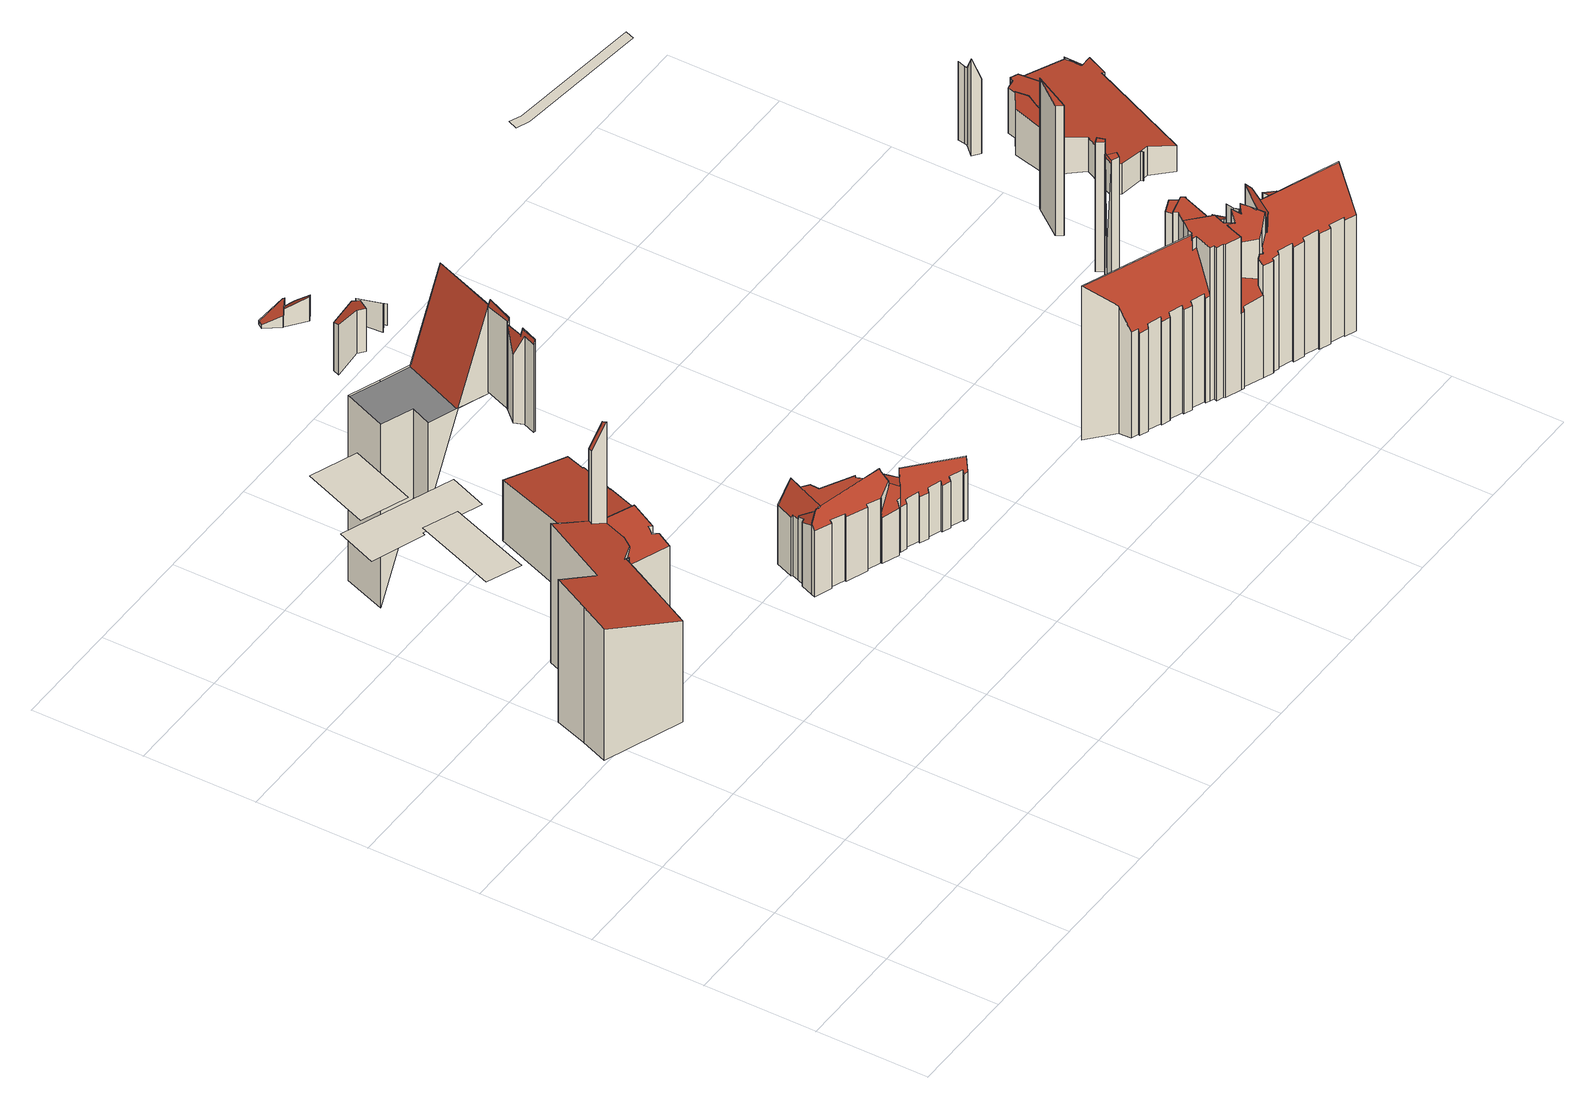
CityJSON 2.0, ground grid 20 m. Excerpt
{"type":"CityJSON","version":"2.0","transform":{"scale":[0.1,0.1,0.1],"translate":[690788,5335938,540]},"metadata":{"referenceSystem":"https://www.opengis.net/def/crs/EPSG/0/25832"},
"CityObjects":{
"building1":{"type":"Building","attributes":{"class":6,"rf_extrusion_mode":"standard","rf_force_lod11":false,"rf_h_ground":555.83,"rf_h_pc_98p":0,"rf_h_roof_50p":578.98,"rf_h_roof_70p":579.42,"rf_h_roof_max":581.03,"rf_h_roof_min":578.23,"rf_h_roof_ridge":577.57,"rf_is_glass_roof":false,"rf_nodata_frac":0.707,"rf_nodata_r":0,"rf_pc_select":"_HIGHEST_YET_INSUFFICIENT_COVERAGE","rf_pc_year":2026,"rf_pointcloud_unusable":false,"rf_pt_density":680.7,"rf_ridgelines":2,"rf_rmse_lod22":5.02,"rf_roof_planes":13,"rf_roof_type":"slanted","rf_success":true,"rf_t_run":37,"rf_volume_lod22":7819.27,"selection_rank":19},"children":["building1-1"]},
"building1-1":{"type":"BuildingPart","parents":["building1"],"geometry":[{"type":"Solid","lod":"2.2","boundaries":[[[[0,1,2,3,4,5,6,7,8,9,10,11,12,13,14,15,16,17]],[[18,7,6,19]],[[19,6,5,20]],[[21,22,17,16,23]],[[24,25,22,21]],[[26,4,3,27]],[[23,16,15,28]],[[29,11,10,30]],[[31,12,11,29]],[[32,28,15,14,33]],[[33,14,13,34,35]],[[30,10,9,36]],[[36,9,8,37]],[[37,8,7,18]],[[20,5,4,26]],[[27,3,2,38,39]],[[39,38,40,41]],[[42,43,44]],[[45,46,28,32]],[[38,2,1,47]],[[48,49,46,45]],[[34,13,12,31]],[[35,34,49,48]],[[50,51,25,24]],[[52,0,17,22]],[[53,52,51,50]],[[47,1,0,52,53]],[[54,55,43,42]],[[41,40,55,54]],[[35,48,45,32,33]],[[51,52,22,25]],[[55,40,38,47,53,50,24,21,23,28,46,44,43]],[[41,54,42,44,46,49,34,31,29,30,36,37,18,19,20,26,27,39]]]],"semantics":{"surfaces":[{"type":"GroundSurface"},{"type":"WallSurface","on_footprint_edge":true},{"type":"WallSurface","on_footprint_edge":false},{"type":"RoofSurface","rf_azimuth":292.27,"rf_h_roof_50p":597.49,"rf_h_roof_70p":598.26,"rf_h_roof_max":599.35,"rf_h_roof_min":595.62,"rf_slope":59.13},{"type":"RoofSurface","rf_azimuth":120.09,"rf_h_roof_50p":576.18,"rf_h_roof_70p":576.39,"rf_h_roof_max":578.31,"rf_h_roof_min":575.4,"rf_slope":48.75},{"type":"RoofSurface","rf_azimuth":200.85,"rf_h_roof_50p":578.3,"rf_h_roof_70p":578.81,"rf_h_roof_max":599.35,"rf_h_roof_min":577.03,"rf_slope":16.42},{"type":"RoofSurface","rf_azimuth":136.6,"rf_h_roof_50p":580.29,"rf_h_roof_70p":581.3,"rf_h_roof_max":597.8,"rf_h_roof_min":575.98,"rf_slope":24.06}],"values":[[0,1,1,1,2,1,1,1,1,1,1,1,1,1,1,1,2,2,2,1,2,1,2,2,1,2,1,2,2,3,4,5,6]]}}]},
"building2":{"type":"Building","attributes":{"class":6,"rf_extrusion_mode":"skip","rf_force_lod11":false,"rf_h_ground":577.83,"rf_h_pc_98p":0,"rf_h_roof_50p":0,"rf_h_roof_70p":0,"rf_h_roof_max":0,"rf_h_roof_min":0,"rf_is_glass_roof":false,"rf_nodata_frac":0.986,"rf_nodata_r":0,"rf_pc_select":"_HIGHEST_YET_INSUFFICIENT_COVERAGE","rf_pc_year":2026,"rf_pointcloud_unusable":true,"rf_pt_density":35.33,"rf_roof_planes":0,"rf_roof_type":"no points","rf_success":true,"rf_t_run":12,"selection_rank":14},"geometry":[{"type":"MultiSurface","lod":"0","boundaries":[[[56,57,58,59,60]]]}]},
"building3":{"type":"Building","attributes":{"class":6,"rf_extrusion_mode":"standard","rf_force_lod11":false,"rf_h_ground":576.78,"rf_h_pc_98p":0,"rf_h_roof_50p":0,"rf_h_roof_70p":0,"rf_h_roof_max":0,"rf_h_roof_min":0,"rf_is_glass_roof":false,"rf_nodata_frac":0.827,"rf_nodata_r":0,"rf_pc_select":"_HIGHEST_YET_INSUFFICIENT_COVERAGE","rf_pc_year":2026,"rf_pointcloud_unusable":false,"rf_pt_density":126.92,"rf_ridgelines":0,"rf_rmse_lod22":0,"rf_roof_planes":3,"rf_roof_type":"slanted","rf_success":true,"rf_t_run":7,"rf_volume_lod22":0,"selection_rank":12},"geometry":[{"type":"MultiSurface","lod":"0","boundaries":[[[61,62,63,64,65,66,67]]]}]},
"building4":{"type":"Building","attributes":{"class":6,"rf_extrusion_mode":"skip","rf_force_lod11":false,"rf_h_ground":577.63,"rf_h_pc_98p":0,"rf_h_roof_50p":0,"rf_h_roof_70p":0,"rf_h_roof_max":0,"rf_h_roof_min":0,"rf_is_glass_roof":false,"rf_nodata_frac":0.949,"rf_nodata_r":0,"rf_pc_select":"_HIGHEST_YET_INSUFFICIENT_COVERAGE","rf_pc_year":2026,"rf_pointcloud_unusable":true,"rf_pt_density":84.35,"rf_roof_planes":0,"rf_roof_type":"no planes","rf_success":true,"rf_t_run":0,"selection_rank":17},"geometry":[{"type":"MultiSurface","lod":"0","boundaries":[[[68,69,70,71]]]}]},
"building5":{"type":"Building","attributes":{"class":6,"rf_extrusion_mode":"standard","rf_force_lod11":false,"rf_h_ground":567.58,"rf_h_pc_98p":0,"rf_h_roof_50p":593.98,"rf_h_roof_70p":598.08,"rf_h_roof_max":599.23,"rf_h_roof_min":578.28,"rf_h_roof_ridge":580.53,"rf_is_glass_roof":false,"rf_nodata_frac":0.481,"rf_nodata_r":0,"rf_pc_select":"_HIGHEST_YET_INSUFFICIENT_COVERAGE","rf_pc_year":2026,"rf_pointcloud_unusable":false,"rf_pt_density":154.91,"rf_ridgelines":2,"rf_rmse_lod22":8.85,"rf_roof_planes":11,"rf_roof_type":"slanted","rf_success":true,"rf_t_run":40,"rf_volume_lod22":2357.49,"selection_rank":15},"children":["building5-1"]},
"building5-1":{"type":"BuildingPart","parents":["building5"],"geometry":[{"type":"Solid","lod":"2.2","boundaries":[[[[72,73,74,75,76,77,78,79,80,81,82,83]],[[84,73,72,85]],[[85,72,83,86]],[[86,83,82,87]],[[88,78,77,89]],[[90,79,78,88]],[[91,74,73,84]],[[92,80,79,90]],[[93,81,80,92]],[[87,82,81,93]],[[94,75,74,91]],[[95,76,75,94]],[[89,77,76,95]],[[89,95,94,91,84,85,86,87,93,92,90,88]]]],"semantics":{"surfaces":[{"type":"GroundSurface"},{"type":"WallSurface","on_footprint_edge":true},{"type":"RoofSurface","rf_azimuth":85.53,"rf_h_roof_50p":579.25,"rf_h_roof_70p":579.57,"rf_h_roof_max":580.48,"rf_h_roof_min":577.99,"rf_slope":7.99}],"values":[[0,1,1,1,1,1,1,1,1,1,1,1,1,2]]}}]},
"building6":{"type":"Building","attributes":{"class":6,"rf_extrusion_mode":"standard","rf_force_lod11":false,"rf_h_ground":577.17,"rf_h_pc_98p":0,"rf_h_roof_50p":593.88,"rf_h_roof_70p":594.53,"rf_h_roof_max":595.53,"rf_h_roof_min":579.88,"rf_is_glass_roof":false,"rf_nodata_frac":0.704,"rf_nodata_r":0,"rf_pc_select":"_HIGHEST_YET_INSUFFICIENT_COVERAGE","rf_pc_year":2026,"rf_pointcloud_unusable":false,"rf_pt_density":142.29,"rf_ridgelines":0,"rf_rmse_lod22":10.74,"rf_roof_planes":5,"rf_roof_type":"slanted","rf_success":true,"rf_t_run":20,"rf_volume_lod22":85.4,"selection_rank":13},"children":["building6-1","building6-2"]},
"building6-1":{"type":"BuildingPart","parents":["building6"],"geometry":[{"type":"Solid","lod":"2.2","boundaries":[[[[96,97,98,99,100,101,102]],[[103,99,98,104]],[[105,100,99,103]],[[106,102,101,107]],[[108,96,102,106]],[[107,101,100,105]],[[104,98,97,109]],[[109,97,96,108]],[[109,108,106,107,105,103,104]]]],"semantics":{"surfaces":[{"type":"GroundSurface"},{"type":"WallSurface","on_footprint_edge":true},{"type":"RoofSurface","rf_azimuth":292.14,"rf_h_roof_50p":593.61,"rf_h_roof_70p":594.19,"rf_h_roof_max":595.67,"rf_h_roof_min":590.5,"rf_slope":72.01}],"values":[[0,1,1,1,1,1,1,1,2]]}}]},
"building6-2":{"type":"BuildingPart","parents":["building6"],"geometry":[{"type":"Solid","lod":"2.2","boundaries":[[[[110,111,112,97,113]],[[114,111,110,115]],[[115,110,113,116]],[[116,113,97,109]],[[109,97,112,117]],[[117,112,111,114]],[[117,114,115,116,109]]]],"semantics":{"surfaces":[{"type":"GroundSurface"},{"type":"WallSurface","on_footprint_edge":true},{"type":"RoofSurface","rf_azimuth":292.14,"rf_h_roof_50p":594.41,"rf_h_roof_70p":594.94,"rf_h_roof_max":595.57,"rf_h_roof_min":593.51,"rf_slope":72.01}],"values":[[0,1,1,1,1,1,2]]}}]},
"building7":{"type":"Building","attributes":{"class":6,"rf_extrusion_mode":"standard","rf_force_lod11":false,"rf_h_ground":576.78,"rf_h_pc_98p":0,"rf_h_roof_50p":593.67,"rf_h_roof_70p":594.08,"rf_h_roof_max":594.48,"rf_h_roof_min":592.98,"rf_is_glass_roof":false,"rf_nodata_frac":0.914,"rf_nodata_r":0,"rf_pc_select":"_HIGHEST_YET_INSUFFICIENT_COVERAGE","rf_pc_year":2026,"rf_pointcloud_unusable":false,"rf_pt_density":291.15,"rf_ridgelines":0,"rf_rmse_lod22":0.0152,"rf_roof_planes":1,"rf_roof_type":"slanted","rf_success":true,"rf_t_run":5,"rf_volume_lod22":-1380.65,"selection_rank":11},"children":["building7-1"]},
"building7-1":{"type":"BuildingPart","parents":["building7"],"geometry":[{"type":"MultiSurface","lod":"2.2","boundaries":[[[118,119,120,121,122,123,124]],[[124,125,126]],[[127,118,126]],[[128,123,129]],[[122,130,129]],[[119,131,132,120]],[[120,132,133,121]],[[125,124,123,128]],[[121,133,130,122]],[[118,127,131,119]],[[131,127,126,125,128,129,130,133,132]]],"semantics":{"surfaces":[{"type":"GroundSurface"},{"type":"WallSurface","on_footprint_edge":true},{"type":"RoofSurface","rf_azimuth":292.18,"rf_h_roof_50p":569.89,"rf_h_roof_70p":579.79,"rf_h_roof_max":594.64,"rf_h_roof_min":539.11,"rf_slope":72.15}],"values":[0,1,1,1,1,1,1,1,1,1,2]}}]},
"building8":{"type":"Building","attributes":{"class":6,"rf_extrusion_mode":"standard","rf_force_lod11":false,"rf_h_ground":571.67,"rf_h_pc_98p":0,"rf_h_roof_50p":575.83,"rf_h_roof_70p":578.78,"rf_h_roof_max":581.33,"rf_h_roof_min":572.53,"rf_is_glass_roof":false,"rf_nodata_frac":0.441,"rf_nodata_r":0,"rf_pc_select":"_HIGHEST_YET_INSUFFICIENT_COVERAGE","rf_pc_year":2026,"rf_pointcloud_unusable":false,"rf_pt_density":328.19,"rf_ridgelines":0,"rf_rmse_lod22":1.79,"rf_roof_planes":18,"rf_roof_type":"slanted","rf_success":true,"rf_t_run":90,"rf_volume_lod22":230.86,"selection_rank":9},"children":["building8-1","building8-2","building8-3"]},
"building8-1":{"type":"BuildingPart","parents":["building8"],"geometry":[{"type":"Solid","lod":"2.2","boundaries":[[[[134,135,136,137,138]],[[139,136,135,140]],[[141,138,137,142]],[[142,137,136,139]],[[143,134,138,141]],[[140,135,134,143]],[[140,143,141,142,139]]]],"semantics":{"surfaces":[{"type":"GroundSurface"},{"type":"WallSurface","on_footprint_edge":true},{"type":"RoofSurface","rf_azimuth":74.15,"rf_h_roof_50p":575.78,"rf_h_roof_70p":576.14,"rf_h_roof_max":576.92,"rf_h_roof_min":574.32,"rf_slope":41.4}],"values":[[0,1,1,1,1,1,2]]}}]},
"building8-2":{"type":"BuildingPart","parents":["building8"],"geometry":[{"type":"Solid","lod":"2.2","boundaries":[[[[144,145,146,147,148,149,150,151]],[[152,153,154]],[[155,156,154]],[[156,155,157,158]],[[159,144,151,157]],[[160,150,149,161]],[[153,152,147,146,162]],[[163,148,147,152]],[[161,149,148,163]],[[162,146,145,164]],[[158,157,151,150,160]],[[164,145,144,159]],[[158,160,161,163,152,154,156]],[[164,159,157,155,154,153,162]]]],"semantics":{"surfaces":[{"type":"GroundSurface"},{"type":"WallSurface","on_footprint_edge":false},{"type":"WallSurface","on_footprint_edge":true},{"type":"RoofSurface","rf_azimuth":307.78,"rf_h_roof_50p":573.49,"rf_h_roof_70p":573.84,"rf_h_roof_max":574.49,"rf_h_roof_min":572.24,"rf_slope":26.58},{"type":"RoofSurface","rf_azimuth":18.32,"rf_h_roof_50p":574.49,"rf_h_roof_70p":574.92,"rf_h_roof_max":576.05,"rf_h_roof_min":572.65,"rf_slope":41.87}],"values":[[0,1,1,1,2,2,2,2,2,2,2,2,3,4]]}}]},
"building8-3":{"type":"BuildingPart","parents":["building8"],"geometry":[{"type":"Solid","lod":"2.2","boundaries":[[[[165,166,167,168,169,170]],[[171,169,168,172]],[[172,168,167,173]],[[174,165,170,175]],[[175,170,169,171]],[[173,167,166,176]],[[176,166,165,174]],[[176,174,175,171,172,173]]]],"semantics":{"surfaces":[{"type":"GroundSurface"},{"type":"WallSurface","on_footprint_edge":true},{"type":"RoofSurface","rf_azimuth":42.38,"rf_h_roof_50p":579.99,"rf_h_roof_70p":580.37,"rf_h_roof_max":581.52,"rf_h_roof_min":578.72,"rf_slope":20.29}],"values":[[0,1,1,1,1,1,1,2]]}}]},
"building9":{"type":"Building","attributes":{"class":6,"rf_extrusion_mode":"standard","rf_force_lod11":false,"rf_h_ground":568.03,"rf_h_pc_98p":0,"rf_h_roof_50p":594.78,"rf_h_roof_70p":597.17,"rf_h_roof_max":598.73,"rf_h_roof_min":578.23,"rf_h_roof_ridge":583.06,"rf_is_glass_roof":false,"rf_nodata_frac":0.539,"rf_nodata_r":0.0464,"rf_pc_select":"_HIGHEST_YET_INSUFFICIENT_COVERAGE","rf_pc_year":2026,"rf_pointcloud_unusable":false,"rf_pt_density":546.99,"rf_ridgelines":3,"rf_rmse_lod22":12.15,"rf_roof_planes":66,"rf_roof_type":"slanted","rf_success":true,"rf_t_run":671,"rf_volume_lod22":7703.37,"selection_rank":24},"children":["building9-1","building9-2","building9-3","building9-4"]},
"building9-1":{"type":"BuildingPart","parents":["building9"],"geometry":[{"type":"Solid","lod":"2.2","boundaries":[[[[177,178,179,180,181,182,183,184,185,186,187,188,189,190,191,192,193,194,195,196,197,198,199,200,201,202,203,204,205,206,207,208,209,210,211,212,213,214,215,216,217,218,219,220,221]],[[222,200,199,223]],[[224,195,194,225]],[[226,196,195,224,227]],[[228,209,208,229]],[[230,210,209,228]],[[231,203,202,232]],[[233,234,207,206,235]],[[235,206,205,236]],[[232,202,201,237]],[[223,199,198,238]],[[238,198,197,239]],[[240,193,192,241]],[[237,201,200,222]],[[225,194,193,240]],[[242,189,188,243]],[[243,188,187,244]],[[244,187,186,245]],[[245,186,185,246]],[[247,181,180,248]],[[249,184,183,250]],[[246,185,184,249]],[[250,183,182,251]],[[251,182,181,247]],[[252,178,177,253]],[[248,180,179,254]],[[255,256,204,203,231]],[[254,179,178,252]],[[257,212,211,258]],[[258,211,210,230]],[[259,260,219,218,261]],[[262,263,264,265]],[[266,267,268,269]],[[270,271,272]],[[273,274,272]],[[275,215,214,276]],[[276,214,213,277]],[[261,218,217,278]],[[279,280,281]],[[282,216,215,275]],[[278,217,216,282]],[[283,220,219,260]],[[271,221,220,283]],[[277,213,212,257]],[[284,285,263,262]],[[280,279,285,284]],[[265,264,267,266,286]],[[269,268,234,233]],[[229,208,207,234]],[[286,266,256,255]],[[236,205,204,256]],[[239,197,196,226]],[[227,224,287,288,289]],[[288,287,290]],[[291,292,274,273]],[[241,192,191,292,291]],[[292,191,190,293]],[[293,190,189,242]],[[253,177,221,271,270]],[[289,288,260,259]],[[277,257,281,278,282,275,276]],[[229,234,268,267,264,263,285,279,281,257,258,230,228]],[[236,256,266,269,233,235]],[[289,259,261,278,281,280,284,262,265,286,255,231,232,237,222,223,238,239,226,227]],[[273,290,287,224,225,240,241,291]],[[253,270,272,274,292,293,242,243,244,245,246,249,250,251,247,248,254,252]],[[260,288,290,273,272,271,283]]]],"semantics":{"surfaces":[{"type":"GroundSurface"},{"type":"WallSurface","on_footprint_edge":true},{"type":"WallSurface","on_footprint_edge":false},{"type":"RoofSurface","rf_azimuth":269.24,"rf_h_roof_50p":583.71,"rf_h_roof_70p":583.84,"rf_h_roof_max":584.31,"rf_h_roof_min":583.54,"rf_slope":3.79},{"type":"RoofSurface","rf_azimuth":290.49,"rf_h_roof_50p":581.79,"rf_h_roof_70p":582.56,"rf_h_roof_max":583.81,"rf_h_roof_min":579.03,"rf_slope":58.54},{"type":"RoofSurface","rf_azimuth":309.03,"rf_h_roof_50p":581.27,"rf_h_roof_70p":581.62,"rf_h_roof_max":582.66,"rf_h_roof_min":580.33,"rf_slope":55.97},{"type":"RoofSurface","rf_azimuth":198.54,"rf_h_roof_50p":582.77,"rf_h_roof_70p":583.22,"rf_h_roof_max":584.54,"rf_h_roof_min":581.04,"rf_slope":53.98},{"type":"RoofSurface","rf_azimuth":202.1,"rf_h_roof_50p":579.75,"rf_h_roof_70p":580.55,"rf_h_roof_max":582.19,"rf_h_roof_min":577.56,"rf_slope":71.01},{"type":"RoofSurface","rf_azimuth":201.62,"rf_h_roof_50p":579.69,"rf_h_roof_70p":580.5,"rf_h_roof_max":582.92,"rf_h_roof_min":577.33,"rf_slope":65.07},{"type":"RoofSurface","rf_azimuth":142.28,"rf_h_roof_50p":581.6,"rf_h_roof_70p":581.97,"rf_h_roof_max":583.02,"rf_h_roof_min":580.53,"rf_slope":37.29}],"values":[[0,1,1,1,1,1,1,1,1,1,1,1,1,1,1,1,1,1,1,1,1,1,1,1,1,1,1,1,1,1,1,2,2,2,2,1,1,1,2,1,1,1,1,1,2,2,2,2,1,2,1,1,2,2,2,1,1,1,1,2,3,4,5,6,7,8,9]]}}]},
"building9-2":{"type":"BuildingPart","parents":["building9"],"geometry":[{"type":"Solid","lod":"2.2","boundaries":[[[[294,295,296,297,298,299,300,301,302,303,304,305,306,307,308,309,310,311,312,313,314,315,316,317,318,319,320,321,322,323,324,325,326,327,328,329,330,331,332,333,334,335,336,337,338,339,340,341,342,343,344,345,346,347,348,349,350,351,352,353,354,355,356,357,358,359,360,361,362,363]],[[364,298,297,365]],[[366,319,318,367]],[[368,337,336,369]],[[370,334,333,371]],[[371,333,332,372]],[[372,332,331,373]],[[373,331,330,374]],[[375,329,328,376]],[[374,330,329,375]],[[377,327,326,378]],[[379,380,381,382]],[[383,325,324,384]],[[378,326,325,383]],[[385,320,319,366]],[[386,323,322,387]],[[388,362,361,389]],[[384,324,323,386]],[[390,391,392,393,394]],[[395,299,298,364]],[[396,305,304,397]],[[398,308,307,399]],[[400,311,310,401]],[[402,312,311,400]],[[401,310,309,403]],[[403,309,308,398]],[[365,297,296,404]],[[399,307,306,405]],[[405,306,305,396]],[[397,304,303,406]],[[406,303,302,407]],[[408,301,300,409]],[[407,302,301,408]],[[409,300,299,395]],[[410,335,334,370]],[[369,336,335,410]],[[411,314,313,412]],[[413,414,412,415]],[[416,417,418,419]],[[415,412,313,312,402]],[[420,421,422,423,424]],[[425,416,426,427,428]],[[429,348,347,430]],[[430,347,346,431]],[[431,346,345,432]],[[433,343,342,434]],[[435,344,343,433]],[[404,296,295,436]],[[437,432,345,344,435]],[[438,357,356,439]],[[439,356,355,440]],[[441,351,350,442]],[[443,444,414,413]],[[424,423,445]],[[428,427,445]],[[427,426,446,447]],[[376,328,327,377]],[[423,422,448,449]],[[393,392,444,443,450]],[[451,441,434,452]],[[452,434,342,341,453]],[[454,317,316,391,390]],[[391,316,315,455]],[[455,315,314,411]],[[367,318,317,454]],[[456,353,352,457]],[[389,361,360,458]],[[457,352,351,441,451]],[[459,460,321,320,385]],[[382,381,460,459]],[[387,322,321,460]],[[461,340,339,462]],[[463,464,465]],[[421,466,465]],[[464,359,358,448]],[[449,448,358,357,438]],[[458,360,359,464,463]],[[394,393,467]],[[440,355,354,468]],[[469,338,337,368]],[[462,339,338,469]],[[450,443,444,417,416,425]],[[380,379,462]],[[419,418,444,443]],[[470,429,432,437]],[[442,350,349,471]],[[472,363,362,388]],[[471,349,348,429,470]],[[473,474,475]],[[447,446,474,473]],[[453,341,340,461]],[[436,295,294,466,421,420]],[[466,294,363,472]],[[468,354,353,456]],[[455,411,412,414,444,392,391]],[[464,448,422,421,465]],[[380,462,469,368,369,410,370,371,372,373,374,375,376,377,378,383,384,386,387,460,381]],[[444,418,417]],[[432,429,430,431]],[[468,467,393,450,425,428,445,423,449,438,439,440]],[[471,470,437,435,433,434,441,442]],[[404,475,474,446,426,416,419,443,413,415,402,400,401,403,398,399,405,396,397,406,407,408,409,395,364,365]],[[436,420,424,445,427,447,473,475,404]],[[466,472,388,389,458,463,465]],[[468,456,457,451,452,453,461,462,379,382,459,385,366,367,454,390,394,467]]]],"semantics":{"surfaces":[{"type":"GroundSurface"},{"type":"WallSurface","on_footprint_edge":true},{"type":"WallSurface","on_footprint_edge":false},{"type":"RoofSurface","rf_azimuth":202.69,"rf_h_roof_50p":586.99,"rf_h_roof_70p":588.18,"rf_h_roof_max":598.44,"rf_h_roof_min":584.32,"rf_slope":68.78},{"type":"RoofSurface","rf_azimuth":44.92,"rf_h_roof_50p":596.97,"rf_h_roof_70p":600.38,"rf_h_roof_max":602.56,"rf_h_roof_min":595.81,"rf_slope":39.47},{"type":"RoofSurface","rf_azimuth":201.72,"rf_h_roof_50p":594.89,"rf_h_roof_70p":596.83,"rf_h_roof_max":599.24,"rf_h_roof_min":588.66,"rf_slope":66.68},{"type":"RoofSurface","rf_azimuth":202.69,"rf_h_roof_50p":586.86,"rf_h_roof_70p":586.86,"rf_h_roof_max":588.11,"rf_h_roof_min":586.61,"rf_slope":68.78},{"type":"RoofSurface","rf_azimuth":270,"rf_h_roof_50p":597.83,"rf_h_roof_70p":597.83,"rf_h_roof_max":598.41,"rf_h_roof_min":597.83,"rf_slope":0},{"type":"RoofSurface","rf_azimuth":208.97,"rf_h_roof_50p":598.27,"rf_h_roof_70p":599,"rf_h_roof_max":601.37,"rf_h_roof_min":595.43,"rf_slope":67.76},{"type":"RoofSurface","rf_azimuth":162.94,"rf_h_roof_50p":598.33,"rf_h_roof_70p":598.37,"rf_h_roof_max":598.52,"rf_h_roof_min":598.19,"rf_slope":2.57},{"type":"RoofSurface","rf_azimuth":201.55,"rf_h_roof_50p":594.92,"rf_h_roof_70p":596.58,"rf_h_roof_max":599.13,"rf_h_roof_min":590.64,"rf_slope":60.09},{"type":"RoofSurface","rf_azimuth":145.75,"rf_h_roof_50p":599.46,"rf_h_roof_70p":600.35,"rf_h_roof_max":602.56,"rf_h_roof_min":596.84,"rf_slope":57.76},{"type":"RoofSurface","rf_azimuth":108.32,"rf_h_roof_50p":595.57,"rf_h_roof_70p":596.5,"rf_h_roof_max":597.91,"rf_h_roof_min":594.14,"rf_slope":71.4},{"type":"RoofSurface","rf_azimuth":197.64,"rf_h_roof_50p":598.46,"rf_h_roof_70p":598.48,"rf_h_roof_max":599.17,"rf_h_roof_min":598.41,"rf_slope":0.76}],"values":[[0,1,1,1,1,1,1,1,1,1,1,2,1,1,1,1,1,1,2,1,1,1,1,1,1,1,1,1,1,1,1,1,1,1,1,1,1,2,2,1,2,2,1,1,1,1,1,1,1,1,1,1,2,2,2,2,1,2,2,2,1,1,1,1,1,1,1,1,1,2,1,1,2,2,1,1,1,2,1,1,1,2,2,2,2,1,1,1,2,2,1,1,1,1,3,4,5,6,7,8,9,10,11,12,13]]}}]},
"building9-3":{"type":"BuildingPart","parents":["building9"],"geometry":[{"type":"Solid","lod":"2.2","boundaries":[[[[476,477,478]],[[479,478,477,480]],[[481,476,478,479]],[[480,477,476,481]],[[480,481,479]]]],"semantics":{"surfaces":[{"type":"GroundSurface"},{"type":"WallSurface","on_footprint_edge":true},{"type":"RoofSurface","rf_azimuth":130.3,"rf_h_roof_50p":582.38,"rf_h_roof_70p":582.62,"rf_h_roof_max":583.07,"rf_h_roof_min":581.93,"rf_slope":22.49}],"values":[[0,1,1,1,2]]}}]},
"building9-4":{"type":"BuildingPart","parents":["building9"],"geometry":[{"type":"Solid","lod":"2.2","boundaries":[[[[482,483,484,485,486,487]],[[488,484,483,489]],[[490,482,487,491]],[[491,487,486,492]],[[493,485,484,488]],[[492,486,485,493]],[[489,483,482,490]],[[489,490,491,492,493,488]]]],"semantics":{"surfaces":[{"type":"GroundSurface"},{"type":"WallSurface","on_footprint_edge":true},{"type":"RoofSurface","rf_azimuth":82.86,"rf_h_roof_50p":583.98,"rf_h_roof_70p":584.52,"rf_h_roof_max":586.19,"rf_h_roof_min":581.68,"rf_slope":38.35}],"values":[[0,1,1,1,1,1,1,2]]}}]},
"building10":{"type":"Building","attributes":{"class":6,"rf_extrusion_mode":"skip","rf_force_lod11":false,"rf_h_ground":584.13,"rf_h_pc_98p":0,"rf_h_roof_50p":0,"rf_h_roof_70p":0,"rf_h_roof_max":0,"rf_h_roof_min":0,"rf_is_glass_roof":false,"rf_nodata_frac":1,"rf_nodata_r":0,"rf_pc_select":"_HIGHEST_YET_INSUFFICIENT_COVERAGE","rf_pc_year":0,"rf_pointcloud_unusable":true,"rf_pt_density":0,"rf_roof_planes":0,"rf_roof_type":"no points","rf_success":true,"rf_t_run":0,"selection_rank":23},"geometry":[{"type":"MultiSurface","lod":"0","boundaries":[[[494,495,496,497,498,499]]]}]},
"building11":{"type":"Building","attributes":{"class":6,"rf_extrusion_mode":"standard","rf_force_lod11":false,"rf_h_ground":571.23,"rf_h_pc_98p":0,"rf_h_roof_50p":578.17,"rf_h_roof_70p":578.92,"rf_h_roof_max":600.58,"rf_h_roof_min":576.38,"rf_h_roof_ridge":578.25,"rf_is_glass_roof":false,"rf_nodata_frac":0.682,"rf_nodata_r":0,"rf_pc_select":"_HIGHEST_YET_INSUFFICIENT_COVERAGE","rf_pc_year":2026,"rf_pointcloud_unusable":false,"rf_pt_density":343.67,"rf_ridgelines":2,"rf_rmse_lod22":5.03,"rf_roof_planes":36,"rf_roof_type":"slanted","rf_success":true,"rf_t_run":265,"rf_volume_lod22":2986.94,"selection_rank":28},"children":["building11-1","building11-2","building11-3","building11-4","building11-5","building11-6"]},
"building11-1":{"type":"BuildingPart","parents":["building11"],"geometry":[{"type":"Solid","lod":"2.2","boundaries":[[[[500,501,502,503,504,505,506,507,508,509,510,511,512,513,514,515,516,517,518,519,520],[521,522,523,524,525,526,527,528,529,530]],[[531,512,511,532]],[[533,508,507,534]],[[535,528,527,536]],[[537,538,532,539]],[[540,513,512,531,541]],[[542,543,544]],[[541,531,544]],[[545,514,513,540]],[[546,545,543,542]],[[547,515,514,545,546]],[[548,501,500,549]],[[550,520,519,551]],[[551,519,518,552]],[[553,525,524,554,555]],[[556,516,515,547]],[[557,517,516,556]],[[558,559,534,560]],[[560,534,507,506,561]],[[562,504,503,563]],[[564,562,565,566]],[[567,536,527,526,568]],[[566,565,536,567]],[[569,529,528,535]],[[552,518,517,557]],[[570,530,529,569]],[[571,521,530,570]],[[568,526,525,553]],[[554,524,523,572]],[[555,554,559,558]],[[573,510,509,574]],[[574,509,508,533]],[[539,532,511,510,573]],[[575,505,504,562,564]],[[561,506,505,575]],[[576,502,501,548]],[[563,503,502,576]],[[549,500,520,550]],[[572,523,522,538,537]],[[538,522,521,571]],[[543,545,540,541,544]],[[561,575,564,566,567,568,553,555,558,560]],[[572,537,539,573,574,533,534,559,554]],[[538,571,570,569,535,536,565,562,563,576,548,549,550,551,552,557,556,547,546,542,544,531,532]]]],"semantics":{"surfaces":[{"type":"GroundSurface"},{"type":"WallSurface","on_footprint_edge":true},{"type":"WallSurface","on_footprint_edge":false},{"type":"RoofSurface","rf_azimuth":107.05,"rf_h_roof_50p":577.12,"rf_h_roof_70p":577.58,"rf_h_roof_max":578.47,"rf_h_roof_min":575.6,"rf_slope":43.96},{"type":"RoofSurface","rf_azimuth":148.03,"rf_h_roof_50p":580.13,"rf_h_roof_70p":580.26,"rf_h_roof_max":580.48,"rf_h_roof_min":579.67,"rf_slope":7.26},{"type":"RoofSurface","rf_azimuth":154.65,"rf_h_roof_50p":579.91,"rf_h_roof_70p":580.05,"rf_h_roof_max":580.39,"rf_h_roof_min":579.54,"rf_slope":6.66},{"type":"RoofSurface","rf_azimuth":152.93,"rf_h_roof_50p":577.9,"rf_h_roof_70p":578.25,"rf_h_roof_max":580.1,"rf_h_roof_min":576.44,"rf_slope":6.71}],"values":[[0,1,1,1,2,1,2,2,1,2,1,1,1,1,1,1,1,2,1,1,2,1,2,1,1,1,1,1,1,2,1,1,1,1,1,1,1,1,1,1,3,4,5,6]]}}]},
"building11-2":{"type":"BuildingPart","parents":["building11"],"geometry":[{"type":"Solid","lod":"2.2","boundaries":[[[[577,578,579]],[[580,578,577,581]],[[581,577,579,582]],[[582,579,578,580]],[[582,580,581]]]],"semantics":{"surfaces":[{"type":"GroundSurface"},{"type":"WallSurface","on_footprint_edge":true},{"type":"RoofSurface","rf_azimuth":175.41,"rf_h_roof_50p":597.03,"rf_h_roof_70p":597.05,"rf_h_roof_max":597.09,"rf_h_roof_min":597,"rf_slope":0.949}],"values":[[0,1,1,1,2]]}}]},
"building11-3":{"type":"BuildingPart","parents":["building11"],"geometry":[{"type":"Solid","lod":"2.2","boundaries":[[[[583,584,585,586]],[[587,584,583,588]],[[588,583,586,589]],[[589,586,585,590]],[[590,585,584,587]],[[590,587,588,589]]]],"semantics":{"surfaces":[{"type":"GroundSurface"},{"type":"WallSurface","on_footprint_edge":true},{"type":"RoofSurface","rf_azimuth":90,"rf_h_roof_50p":596.88,"rf_h_roof_70p":596.88,"rf_h_roof_max":596.88,"rf_h_roof_min":596.88,"rf_slope":0}],"values":[[0,1,1,1,1,2]]}}]},
"building11-4":{"type":"BuildingPart","parents":["building11"],"geometry":[{"type":"MultiSurface","lod":"2.2","boundaries":[[[591,592,593]],[[594,593,595,596]],[[596,595,592,591]],[[596,591,597]]],"semantics":{"surfaces":[{"type":"WallSurface","on_footprint_edge":true},{"type":"RoofSurface","rf_azimuth":90,"rf_h_roof_50p":596.83,"rf_h_roof_70p":596.83,"rf_h_roof_max":596.83,"rf_h_roof_min":596.83,"rf_slope":0}],"values":[0,0,0,1]}}]},
"building11-5":{"type":"BuildingPart","parents":["building11"],"geometry":[{"type":"Solid","lod":"2.2","boundaries":[[[[598,599,600,601,602,603,604,605]],[[606,601,600,607]],[[607,600,599,608]],[[609,604,603,610]],[[611,602,601,606]],[[612,605,604,609]],[[610,603,602,611]],[[613,598,605,612]],[[608,599,598,613]],[[608,613,612,609,610,611,606,607]]]],"semantics":{"surfaces":[{"type":"GroundSurface"},{"type":"WallSurface","on_footprint_edge":true},{"type":"RoofSurface","rf_azimuth":101.98,"rf_h_roof_50p":586.82,"rf_h_roof_70p":587.48,"rf_h_roof_max":589.81,"rf_h_roof_min":584.49,"rf_slope":70.07}],"values":[[0,1,1,1,1,1,1,1,1,2]]}}]},
"building11-6":{"type":"BuildingPart","parents":["building11"],"geometry":[{"type":"MultiSurface","lod":"2.2","boundaries":[[[614,593,592,595,593,615,616]],[[617,593,614,618]],[[618,614,616,619]],[[620,615,593]],[[619,616,615,620]],[[619,620,597,618]]],"semantics":{"surfaces":[{"type":"GroundSurface"},{"type":"WallSurface","on_footprint_edge":true},{"type":"RoofSurface","rf_azimuth":90,"rf_h_roof_50p":596.83,"rf_h_roof_70p":596.83,"rf_h_roof_max":596.83,"rf_h_roof_min":596.83,"rf_slope":0}],"values":[0,1,1,1,1,2]}}]}
},
"vertices":[
[281,583,158],[272,558,158],[201,586,158],[196,588,158],[184,556,158],[165,503,158],[147,456,158],[8,509,158],[26,557,158],[46,615,158],[115,589,158],[157,698,158],[184,686,158],[222,671,158],[242,662,158],[245,662,158],[300,639,158],[286,597,158],[8,509,418],[147,456,358],[165,503,368],[286,597,382],[286,597,356],[300,639,395],[281,602,383],[281,602,363],[184,556,380],[196,588,386],[245,662,395],[157,698,434],[115,589,411],[184,686,422],[245,662,590],[242,662,586],[222,671,405],[222,671,549],[46,615,441],[26,557,428],[201,586,370],[201,586,384],[203,587,370],[203,587,384],[228,602,381],[228,602,377],[240,620,383],[244,653,594],[244,653,393],[272,558,370],[219,664,548],[219,664,404],[273,591,379],[273,591,366],[281,583,353],[281,583,377],[193,589,388],[193,589,370],
[162,867,378],[160,868,378],[101,891,378],[46,743,378],[107,718,378],
[33,995,368],[4,921,368],[99,886,368],[101,891,368],[162,867,368],[205,851,368],[231,918,368],
[151,949,376],[197,1069,376],[114,1101,376],[68,981,376],
[242,837,276],[306,812,276],[356,793,276],[344,759,276],[346,758,276],[331,719,276],[329,720,276],[320,695,276],[321,694,276],[300,639,276],[243,662,276],[184,686,276],[306,812,387],[242,837,396],[184,686,405],[243,662,397],[329,720,385],[331,719,384],[320,695,386],[356,793,380],[321,694,386],[300,639,389],[344,759,382],[346,758,382],
[386,909,372],[408,933,372],[396,902,372],[399,901,372],[387,871,372],[384,872,372],[393,893,372],[399,901,555],[396,902,543],[387,871,555],[393,893,546],[384,872,546],[386,909,507],[408,933,541],
[427,981,372],[431,979,372],[411,932,372],[410,936,372],[431,979,553],[427,981,541],[410,936,545],[411,932,553],
[322,1021,368],[337,1057,368],[280,1079,368],[311,1157,368],[367,1135,368],[474,1095,368],[428,980,368],[428,980,545],[375,1001,368],[322,1021,193],[474,1095,542],[421,1115,368],[367,1135,188],[337,1057,192],[280,1079,4],[311,1157,1],
[514,1222,317],[510,1269,317],[541,1249,317],[531,1226,317],[530,1231,317],[541,1249,345],[510,1269,366],[530,1231,359],[531,1226,359],[514,1222,374],
[494,1367,317],[493,1339,317],[477,1330,317],[444,1356,317],[443,1356,317],[424,1382,317],[430,1391,317],[472,1375,317],[444,1356,340],[444,1356,352],[456,1363,343],[473,1372,330],[473,1372,347],[472,1375,328],[472,1375,345],[494,1367,329],[430,1391,324],[424,1382,324],[477,1330,365],[443,1356,340],[493,1339,353],
[480,1257,317],[487,1246,317],[463,1220,317],[451,1230,317],[394,1226,317],[399,1238,317],[394,1226,417],[451,1230,402],[463,1220,402],[480,1257,388],[399,1238,413],[487,1246,389],
[662,275,280],[654,267,280],[647,269,280],[648,272,280],[624,281,280],[623,278,280],[608,284,280],[609,287,280],[586,296,280],[584,293,280],[569,299,280],[571,302,280],[547,311,280],[546,308,280],[534,312,280],[529,314,280],[528,310,280],[498,321,280],[499,324,280],[498,324,280],[473,334,280],[472,331,280],[434,345,280],[435,348,280],[409,358,280],[408,355,280],[378,366,280],[381,373,280],[390,396,280],[393,395,280],[398,408,280],[403,421,280],[400,422,280],[413,454,280],[437,446,280],[428,424,280],[440,413,280],[439,397,280],[491,365,280],[488,362,280],[492,351,280],[522,342,280],[522,338,280],[535,341,280],[558,329,280],[435,348,412],[434,345,408],[499,324,380],[498,321,371],[498,324,408],[499,324,408],[400,422,395],[403,421,400],[413,454,397],[378,366,411],[408,355,409],[398,408,405],[398,408,400],[393,395,411],[390,396,406],[409,358,414],[472,331,406],[473,334,410],[528,310,373],[529,314,387],[547,311,377],[571,302,378],[569,299,371],[584,293,371],[586,296,378],[624,281,380],[648,272,380],[609,287,379],[608,284,372],[623,278,372],[654,267,374],[662,275,396],[647,269,373],[381,373,422],[381,373,417],[428,424,436],[437,446,437],[522,338,437],[522,338,426],[522,342,442],[401,377,434],[401,377,422],[398,377,418],[398,377,434],[397,377,432],[397,377,415],[400,408,403],[400,408,407],[558,329,423],[558,329,404],[550,323,405],[540,316,405],[540,316,383],[491,365,440],[439,397,437],[440,413,437],[492,351,440],[404,376,428],[404,376,435],[408,374,435],[488,362,440],[535,341,422],[404,375,433],[404,375,428],[397,377,433],[524,326,414],[524,326,419],[524,326,423],[526,327,417],[534,312,388],[534,312,370],[546,308,370],
[1198,115,280],[1212,112,280],[1215,99,280],[1352,45,280],[1337,4,280],[1317,12,280],[1318,14,280],[1292,24,280],[1291,21,280],[1271,29,280],[1273,32,280],[1246,42,280],[1245,39,280],[1226,46,280],[1227,49,280],[1201,59,280],[1200,56,280],[1189,60,280],[1188,58,280],[1170,65,280],[1136,78,280],[1133,76,280],[1128,78,280],[1101,88,280],[1099,92,280],[1087,96,280],[1089,101,280],[1082,104,280],[1074,107,280],[1075,110,280],[1051,119,280],[1050,116,280],[1035,122,280],[1036,125,280],[1012,134,280],[1011,131,280],[996,136,280],[997,139,280],[974,148,280],[972,145,280],[957,151,280],[958,154,280],[945,159,280],[944,180,280],[902,220,280],[1093,144,280],[1095,145,280],[1097,153,280],[1113,172,280],[1126,189,280],[1122,196,280],[1125,197,280],[1123,210,280],[1149,220,280],[1158,205,280],[1162,198,280],[1160,196,280],[1142,145,280],[1149,139,280],[1141,117,280],[1151,103,280],[1154,112,280],[1165,100,280],[1169,105,280],[1179,96,280],[1188,117,280],[1186,118,280],[1196,135,280],[1203,152,280],[1211,152,280],[1337,4,510],[1352,45,587],[1087,96,584],[1099,92,584],[944,180,534],[945,159,490],[957,151,483],[972,145,484],[974,148,491],[997,139,492],[996,136,484],[1011,131,485],[1012,134,492],[1036,125,493],[1035,122,486],[1084,137,585],[1084,137,562],[1092,135,563],[1092,135,585],[1050,116,486],[1051,119,494],[1089,101,584],[1075,110,495],[1074,107,488],[1203,152,562],[1196,135,567],[1128,78,584],[1128,78,432],[1135,99,490],[1135,99,556],[1135,99,584],[1317,12,510],[1246,42,513],[1273,32,514],[1227,49,513],[1226,46,507],[1189,60,506],[1200,56,507],[1188,58,502],[1201,59,512],[1215,99,585],[1245,39,508],[1271,29,509],[1291,21,509],[1292,24,514],[1318,14,515],[958,154,490],[1136,78,440],[1170,65,443],[1169,73,514],[1169,73,460],[1170,65,502],[1183,75,527],[1183,75,481],[1179,71,466],[1179,71,517],[1198,115,622],[1198,115,555],[1187,87,577],[1187,87,593],[1187,87,595],[1183,75,562],[1197,78,541],[1197,78,574],[1197,78,584],[1158,205,578],[1149,220,578],[1123,210,578],[1125,197,578],[1126,189,584],[1113,172,583],[1122,196,584],[1212,112,605],[1125,197,584],[1169,105,609],[1165,100,593],[1154,112,605],[1142,145,582],[1160,196,584],[1175,74,519],[1175,74,469],[1189,86,591],[1198,78,542],[1198,78,573],[1179,96,577],[1179,96,600],[1175,74,548],[1142,145,585],[1113,172,585],[1097,153,585],[1101,88,584],[1133,76,432],[1141,117,585],[1149,139,585],[1186,118,580],[1082,104,584],[1082,104,488],[1095,145,585],[1093,144,585],[1188,117,572],[1188,117,559],[1194,116,556],[1198,115,544],[1139,110,585],[1151,103,584],[902,220,585],[1158,205,584],[1162,198,584],[1211,152,542],[1201,77,568],[1201,77,541],[1217,86,566],
[1395,161,280],[1382,200,280],[1406,190,280],[1406,190,423],[1382,200,433],[1395,161,418],
[1284,207,280],[1261,198,280],[1293,234,280],[1321,223,280],[1295,212,280],[1297,208,280],[1293,234,438],[1261,198,466],[1284,207,448],[1297,208,437],[1295,212,438],[1321,223,417],
[900,1228,441],[924,1219,441],[1171,1190,441],[1178,1207,441],[928,1236,441],[907,1245,441],
[1427,447,312],[1386,453,312],[1374,465,312],[1403,524,312],[1371,562,312],[1362,573,312],[1377,637,312],[1410,659,312],[1414,674,312],[1432,677,312],[1436,684,312],[1450,679,312],[1532,648,312],[1565,635,312],[1560,621,312],[1546,585,312],[1541,587,312],[1474,411,312],[1443,444,312],[1429,446,312],[1429,442,312],[1460,635,312],[1457,646,312],[1416,607,312],[1405,619,312],[1397,602,312],[1394,598,312],[1388,577,312],[1396,578,312],[1424,597,312],[1433,587,312],[1532,648,386],[1450,679,393],[1414,674,402],[1410,659,401],[1396,578,386],[1388,577,386],[1457,646,397],[1457,646,389],[1450,679,401],[1565,635,356],[1532,648,390],[1536,620,382],[1536,620,379],[1535,632,384],[1560,621,357],[1560,621,381],[1546,585,378],[1386,453,373],[1427,447,370],[1429,442,369],[1429,446,370],[1443,444,369],[1397,602,399],[1405,619,397],[1405,619,400],[1541,587,379],[1474,411,364],[1415,638,402],[1415,638,398],[1410,659,404],[1377,637,404],[1371,562,385],[1403,524,380],[1371,562,397],[1387,572,385],[1387,572,397],[1388,577,397],[1394,598,399],[1424,597,386],[1433,587,384],[1460,635,388],[1416,607,395],[1436,684,402],[1432,677,402],[1362,573,398],[1374,465,375],
[1291,540,312],[1258,476,312],[1250,487,312],[1258,476,570],[1291,540,571],[1250,487,570],
[1219,378,312],[1212,391,312],[1222,395,312],[1226,382,312],[1212,391,569],[1219,378,569],[1226,382,569],[1222,395,569],
[1194,363,568],[1194,363,312],[1197,361,312],[1197,361,370],[1200,366,312],[1200,366,568],[1197,361,568],
[1353,683,312],[1339,693,312],[1357,711,312],[1359,717,312],[1360,729,312],[1370,725,312],[1358,713,312],[1355,684,312],[1359,717,464],[1357,711,467],[1339,693,505],[1358,713,463],[1370,725,438],[1360,729,468],[1355,684,455],[1353,683,459],
[1190,348,312],[1210,352,312],[1203,343,312],[1197,361,378],[1190,348,568],[1203,343,568],[1210,352,568]
]}
